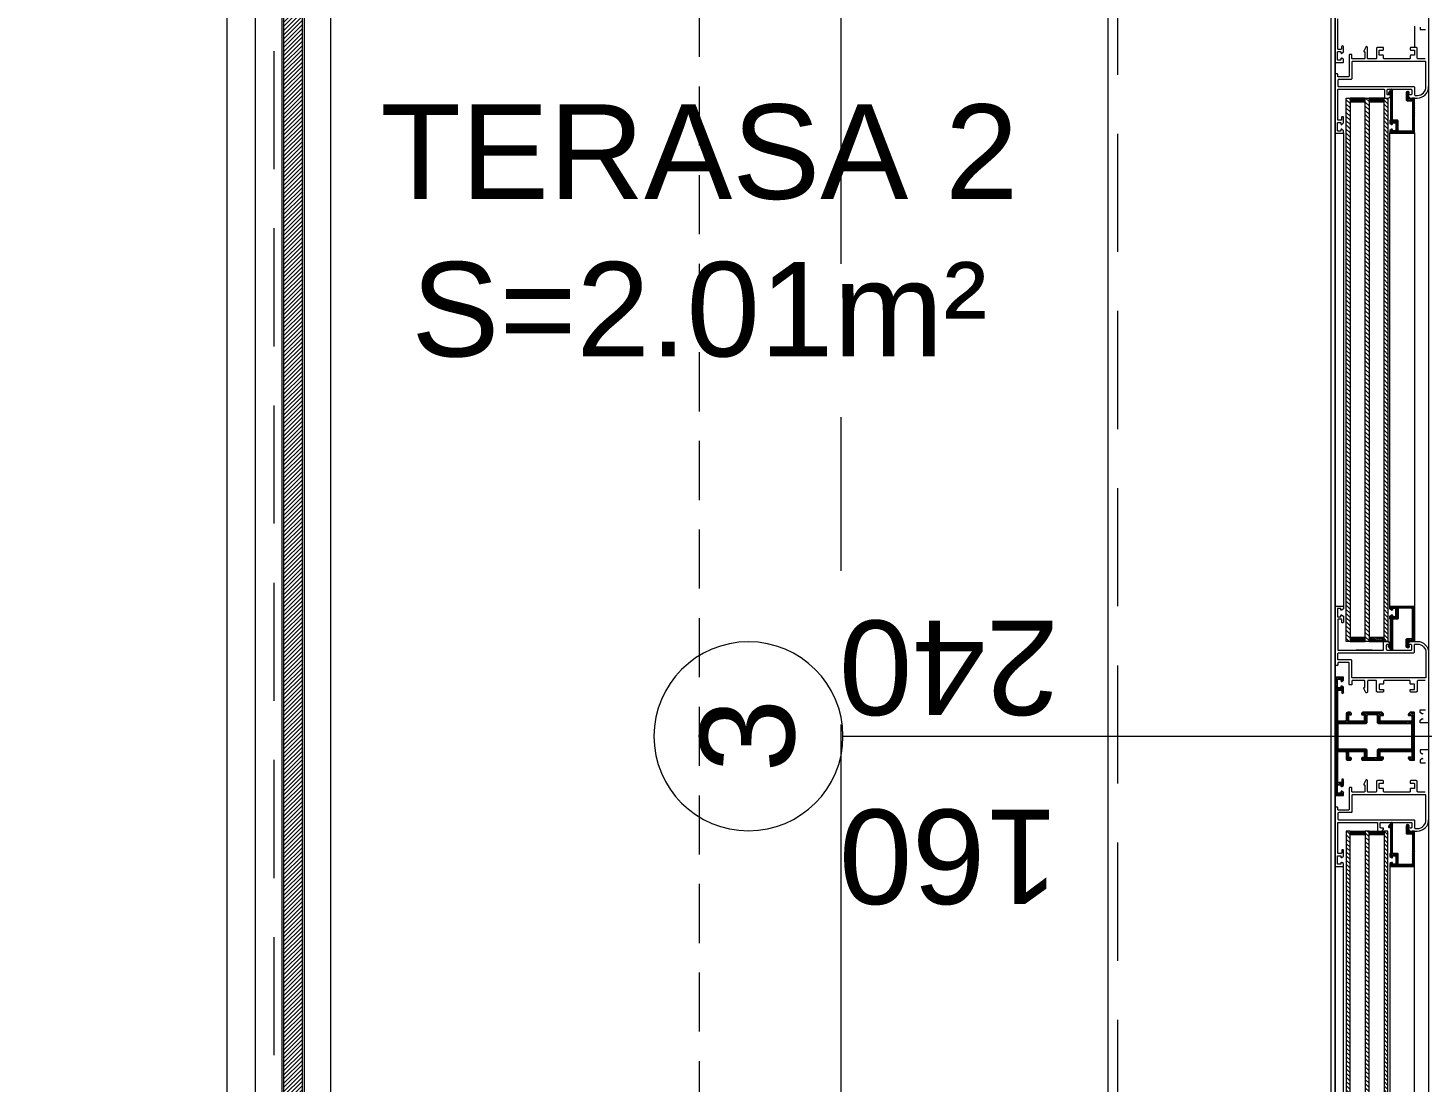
# Model space of a CAD drawing. Header units: feet. Extents: x 92587 to 97987, y -55119 to -48334.
# Drawn here: x 94593 to 94740.6, y -53018.9 to -52907.4 of the extents above; entities that cross this region are included whole.
import ezdxf

# ---------------------------------------------------------------- set-up
doc = ezdxf.new("R2010")
doc.units = ezdxf.units.FT
doc.header["$LTSCALE"] = 50
doc.header["$MEASUREMENT"] = 0
doc.linetypes.add('AXES', pattern=[2, 1.25, -0.25, 0.25, -0.25])
doc.linetypes.add('CACHE', pattern=[0.375, 0.25, -0.125])
doc.layers.get('0').update_dxf_attribs({"color": 8})
for name, color, linetype in [('AXES', 10, 'AXES'), ('BORD', 5, 'Continuous'), ('COTE 50ème', 1, 'Continuous')]:
    doc.layers.add(name, color=color, linetype=linetype)
for name, color, linetype, lineweight in [('BETON CACHE', 4, 'CACHE', 5), ('CONSOLE ISOL.', 214, 'Continuous', 15), ('EXISTANT BORD', 251, 'Continuous', 60), ('MACONNERIE COUPE', 7, 'Continuous', 30), ('WINDOWS', 21, 'Continuous', 5)]:
    doc.layers.add(name, color=color, linetype=linetype, lineweight=lineweight)
doc.layers.add('DEMOL', color=7, linetype='Continuous', lineweight=60, true_color=0xa87e00)
doc.layers.add('HYPALON', color=7, linetype='Continuous', true_color=0xffaa00)
doc.styles.add('GENERATED_STYLE_1', font='arial.ttf')
doc.styles.add('RS_TEXT_1.50', font='arial.ttf', dxfattribs={"height": 12.5})
doc.styles.add('RS_TXT_50', font='arial.ttf', dxfattribs={"height": 12.5})
doc.dimstyles.new('RS_50CM_LINEAIRE', dxfattribs={"dimscale": 5, "dimtxt": 12.5, "dimasz": 1.5, "dimexe": 1, "dimexo": 2.5, "dimgap": 1, "dimtad": 1, "dimdec": 1, "dimrnd": 0.5, "dimdsep": 46, "dimtxsty": 'RS_TXT_50', "dimblk1": 'ARCHTICK', "dimblk2": 'ARCHTICK', "dimsah": 1, "dimcen": 2.5, "dimdle": 1, "dimclrt": 4, "dimadec": 0, "dimazin": 2, "dimtfac": 1, "dimtdec": 1, "dimtix": 1, "dimtmove": 2, "dimatfit": 3, "dimfxl": 1, "dimtolj": 1, "dimtzin": 0, "dimarcsym": 0})
pattern_1 = [(135, (-46708.70849, -43842.58123), (-0.08838834765, -0.08838834765), [])]
pattern_2 = [(135, (-46708.9128, -43842.58123), (-0.2209708691, -0.2209708691), [])]

# ---------------------------------------------------------------- blocks, each defined once
blk = doc.blocks.new('A$C1cd8c289')
at = {"layer": 'AXES', "lineweight": 5, "ltscale": 1.3}
blk.add_line((-30, -4150), (-30, -1058.41), dxfattribs=at)
blk = doc.blocks.new('DRITARE POS 3')
at = {"layer": 'WINDOWS', "transparency": 33554559}
h = blk.add_hatch(dxfattribs=at)
h.set_pattern_fill('ANSI31', color=256, angle=450)
h.set_pattern_definition([(135, (-46708.71279, -43842.46996), (-0.08838834765, -0.08838834765), [])])
h.paths.add_polyline_path([(-1.74, -12.58), (-1.74, -12.64), (-2.09, -12.64, -0.414214), (-2.15, -12.58), (-2.15, -12.21, -0.247394), (-2.13, -12.16, 1.657435), (-2.37, -12.03), (-2.37, -12.77, 0.414214), (-2.28, -12.86), (-1.81, -12.86, -0.414214), (-1.72, -12.95), (-1.72, -16, -0.414214), (-1.81, -16.09), (-3.16, -16.09, -0.414214), (-3.22, -16.03), (-3.22, -15.03, 0.414214), (-3.31, -14.93), (-3.76, -14.93, -0.414214), (-3.82, -14.88), (-3.82, -11.74, 0.737396), (-3.99, -11.69), (-4.23, -12.04, 0.603122), (-4.15, -12.19), (-4.08, -12.19, -0.414214), (-4.02, -12.25), (-4.02, -14.93), (-4.06, -14.93, 0.414214), (-4.12, -14.99), (-4.12, -15.19, 0.250765), (-4.09, -15.24), (-3.92, -15.37, 0.599022), (-3.84, -15.33), (-3.84, -15.25, -0.414214), (-3.78, -15.19), (-3.52, -15.19, -0.414214), (-3.46, -15.25), (-3.46, -16, -0.414214), (-3.52, -16.05), (-3.78, -16.05, -0.414214), (-3.84, -16), (-3.84, -15.92, 0.599022), (-3.92, -15.88), (-4.09, -16.01, 0.250765), (-4.12, -16.05), (-4.12, -16.26, 0.414214), (-4.06, -16.31), (-1.55, -16.31, 0.414214), (-1.5, -16.26), (-1.5, -12.64), (-1.5, -12.58)])
at = {"layer": 'WINDOWS'}
h = blk.add_hatch(dxfattribs=at)
h.set_pattern_fill('ANSI31', color=140, scale=2.5, angle=450)
h.set_pattern_definition(pattern_2)
h.paths.add_polyline_path([(-8.71, -70.07), (-8.71, -12.58), (-8.31, -12.58), (-8.31, -70.07)])
h.paths.add_polyline_path([(-6.71, -70.07), (-6.71, -12.58), (-6.31, -12.58), (-6.31, -70.07)])
h.paths.add_polyline_path([(-4.71, -70.07), (-4.71, -12.58), (-4.31, -12.58), (-4.31, -70.07)])
at = {"layer": 'WINDOWS', "transparency": 33554559}
h = blk.add_hatch(dxfattribs=at)
h.set_pattern_fill('ANSI31', color=140, angle=450)
h.set_pattern_definition([(135, (-46708.90849, -43825.58123), (-0.08838834765, -0.08838834765), [])])
h.paths.add_polyline_path([(-6.71, -12.58), (-8.31, -12.58), (-8.31, -12.98), (-6.71, -12.98)])
h.paths.add_polyline_path([(-4.71, -12.58), (-6.31, -12.58), (-6.31, -12.98), (-4.71, -12.98)])
h.paths.add_polyline_path([(-6.71, -69.67), (-8.31, -69.67), (-8.31, -70.07), (-6.71, -70.07)])
h.paths.add_polyline_path([(-4.71, -69.67), (-6.31, -69.67), (-6.31, -70.07), (-4.71, -70.07)])
h = blk.add_hatch(dxfattribs=at)
h.set_pattern_fill('ANSI31', color=256, angle=450)
h.set_pattern_definition(pattern_1)
h.paths.add_polyline_path([(-1.49, -66.39, 0.414214), (-1.55, -66.33), (-4.06, -66.33, 0.414214), (-4.11, -66.39), (-4.11, -66.59, 0.250765), (-4.09, -66.64), (-3.92, -66.77, 0.599022), (-3.83, -66.72), (-3.83, -66.65, -0.414214), (-3.78, -66.59), (-3.51, -66.59, -0.414214), (-3.46, -66.65), (-3.46, -67.39, -0.414214), (-3.51, -67.45), (-3.78, -67.45, -0.414214), (-3.83, -67.39), (-3.83, -67.32, 0.599022), (-3.92, -67.27), (-4.09, -67.4, 0.250765), (-4.11, -67.45), (-4.11, -67.66, 0.414214), (-4.06, -67.71), (-4.02, -67.71), (-4.02, -70.4, -0.414214), (-4.07, -70.46), (-4.15, -70.46, 0.603122), (-4.23, -70.6), (-3.98, -70.96, 0.737396), (-3.81, -70.9), (-3.81, -67.77, -0.414214), (-3.76, -67.71), (-3.31, -67.71, 0.414214), (-3.22, -67.62), (-3.22, -66.61, -0.414214), (-3.16, -66.55), (-1.81, -66.55, -0.414214), (-1.72, -66.65), (-1.72, -69.69, -0.414214), (-1.81, -69.78), (-2.28, -69.78, 0.414214), (-2.37, -69.88), (-2.37, -70.61, 1.657435), (-2.12, -70.48, -0.247394), (-2.15, -70.44), (-2.15, -70.06, -0.414214), (-2.09, -70.01), (-1.74, -70.01), (-1.74, -70.06), (-1.49, -70.06), (-1.49, -70.01)])
at = {"layer": 'WINDOWS'}
h = blk.add_hatch(dxfattribs=at)
h.set_pattern_fill('ANSI31', color=256, angle=450)
h.set_pattern_definition(pattern_1)
h.paths.add_polyline_path([(-9.61, -75.28, -0.414214), (-9.56, -75.22), (-9.26, -75.22, -0.414214), (-9.2, -75.28), (-9.2, -75.49, 1), (-9, -75.49), (-9, -74.96, 0.250765), (-9.02, -74.91), (-9.19, -74.8, 0.599022), (-9.28, -74.85), (-9.28, -74.92, -0.414214), (-9.33, -74.98), (-9.59, -74.98, -0.414214), (-9.65, -74.92), (-9.65, -74.14, -0.414214), (-9.59, -74.08), (-9.33, -74.08, -0.414214), (-9.28, -74.14), (-9.28, -74.25, 0.599022), (-9.19, -74.3), (-9.02, -74.18, 0.250765), (-9, -74.14), (-9, -73.9, 0.414214), (-9.05, -73.84), (-9.84, -73.84, 0.414214), (-9.89, -73.9), (-9.89, -80.11), (-9.89, -86.33, 0.414214), (-9.84, -86.38), (-9.05, -86.38, 0.414214), (-9, -86.33), (-9, -86.08, 0.250765), (-9.02, -86.04), (-9.19, -85.93, 0.599022), (-9.28, -85.97), (-9.28, -86.08, -0.414214), (-9.33, -86.14), (-9.59, -86.14, -0.414214), (-9.65, -86.08), (-9.65, -85.3, -0.414214), (-9.59, -85.24), (-9.33, -85.24, -0.414214), (-9.28, -85.3), (-9.28, -85.38, 0.599022), (-9.19, -85.42), (-9.02, -85.31, 0.250765), (-9, -85.26), (-9, -84.73, 1), (-9.2, -84.73), (-9.2, -84.95, -0.414214), (-9.26, -85), (-9.56, -85, -0.414214), (-9.61, -84.95), (-9.61, -81.77, -0.414214), (-9.56, -81.72), (-8.83, -81.72, -0.414214), (-8.74, -81.81), (-8.74, -82.46, 0.414214), (-8.55, -82.65), (-8.29, -82.65, 0.198912), (-8.25, -82.63), (-8.19, -82.57, 0.198912), (-8.18, -82.53), (-8.18, -82.43, 0.414214), (-8.23, -82.37), (-8.4, -82.37, -0.414214), (-8.46, -82.31), (-8.46, -81.81, -0.414214), (-8.36, -81.72), (-6.91, -81.72, -0.414214), (-6.81, -81.81), (-6.81, -82.31, -0.414214), (-6.87, -82.37), (-7.04, -82.37, 0.414214), (-7.09, -82.43), (-7.09, -82.53, 0.198912), (-7.08, -82.57), (-7.02, -82.63, 0.198912), (-6.98, -82.65), (-4.97, -82.65, 0.198912), (-4.93, -82.63), (-4.78, -82.48, 0.198912), (-4.76, -82.44), (-4.76, -82.37, 0.414214), (-4.82, -82.31), (-5, -82.31, -0.340481), (-5.13, -82.22), (-5.13, -81.81, -0.414214), (-5.04, -81.72), (-1.87, -81.72, -0.414214), (-1.77, -81.81), (-1.77, -82.22, -0.414214), (-1.87, -82.31), (-2.09, -82.31, 0.414214), (-2.15, -82.37), (-2.15, -82.44, 0.198912), (-2.13, -82.48), (-1.98, -82.63, 0.198912), (-1.94, -82.65), (-1.55, -82.65, 0.414214), (-1.49, -82.59), (-1.49, -80.11), (-1.49, -77.63, 0.414214), (-1.55, -77.57), (-1.94, -77.57, 0.198912), (-1.98, -77.59), (-2.13, -77.74, 0.198912), (-2.15, -77.78), (-2.15, -77.85, 0.414214), (-2.09, -77.91), (-1.87, -77.91, -0.414214), (-1.77, -78), (-1.77, -78.41, -0.414214), (-1.87, -78.51), (-5.04, -78.51, -0.414214), (-5.13, -78.41), (-5.13, -78, -0.340481), (-5, -77.91), (-4.82, -77.91, 0.414214), (-4.76, -77.85), (-4.76, -77.78, 0.198912), (-4.78, -77.74), (-4.93, -77.59, 0.198912), (-4.97, -77.57), (-6.98, -77.57, 0.198912), (-7.02, -77.59), (-7.08, -77.65, 0.198912), (-7.09, -77.69), (-7.09, -77.8, 0.414214), (-7.04, -77.85), (-6.87, -77.85, -0.414214), (-6.81, -77.91), (-6.81, -78.41, -0.414214), (-6.91, -78.51), (-8.36, -78.51, -0.414214), (-8.46, -78.41), (-8.46, -77.91, -0.414214), (-8.4, -77.85), (-8.23, -77.85, 0.414214), (-8.18, -77.8), (-8.18, -77.69, 0.198912), (-8.19, -77.65), (-8.25, -77.59, 0.198912), (-8.29, -77.57), (-8.55, -77.57, 0.414214), (-8.74, -77.76), (-8.74, -78.41, -0.414214), (-8.83, -78.51), (-9.56, -78.51, -0.414214), (-9.61, -78.45)])
h.paths.add_polyline_path([(-9.56, -78.79), (-6.63, -78.79), (-6.53, -78.69), (-6.53, -77.95), (-6.44, -77.85), (-5.51, -77.85), (-5.41, -77.95), (-5.41, -78.69), (-5.32, -78.79), (-1.83, -78.79), (-1.77, -78.84), (-1.77, -80.11), (-1.77, -81.38), (-1.83, -81.44), (-5.32, -81.44), (-5.41, -81.53), (-5.41, -82.28), (-5.51, -82.37), (-6.44, -82.37), (-6.53, -82.28), (-6.53, -81.53), (-6.63, -81.44), (-9.56, -81.44), (-9.61, -81.38), (-9.61, -80.11), (-9.61, -78.84)], flags=16)
at = {"layer": 'WINDOWS', "transparency": 33554559}
h = blk.add_hatch(dxfattribs=at)
h.set_pattern_fill('ANSI31', color=256, angle=450)
h.set_pattern_definition(pattern_1)
h.paths.add_polyline_path([(-1.49, -90.21), (-1.49, -90.16), (-1.74, -90.16), (-1.74, -90.21), (-2.09, -90.21, -0.414214), (-2.15, -90.16), (-2.15, -89.79, -0.247394), (-2.12, -89.74, 1.657435), (-2.37, -89.61), (-2.37, -90.35, 0.414214), (-2.28, -90.44), (-1.81, -90.44, -0.414214), (-1.72, -90.53), (-1.72, -93.57, -0.414214), (-1.81, -93.67), (-3.16, -93.67, -0.414214), (-3.22, -93.61), (-3.22, -92.6, 0.414214), (-3.31, -92.51), (-3.76, -92.51, -0.414214), (-3.81, -92.45), (-3.81, -89.32, 0.737396), (-3.98, -89.27), (-4.23, -89.62, 0.603122), (-4.15, -89.77), (-4.07, -89.77, -0.414214), (-4.02, -89.82), (-4.02, -92.51), (-4.06, -92.51, 0.414214), (-4.11, -92.57), (-4.11, -92.77, 0.250765), (-4.09, -92.82), (-3.92, -92.95, 0.599022), (-3.83, -92.9), (-3.83, -92.83, -0.414214), (-3.78, -92.77), (-3.51, -92.77, -0.414214), (-3.46, -92.83), (-3.46, -93.57, -0.414214), (-3.51, -93.63), (-3.78, -93.63, -0.414214), (-3.83, -93.57), (-3.83, -93.5, 0.599022), (-3.92, -93.45), (-4.09, -93.58, 0.250765), (-4.11, -93.63), (-4.11, -93.84, 0.414214), (-4.06, -93.89), (-1.55, -93.89, 0.414214), (-1.49, -93.84)])
at = {"layer": 'WINDOWS'}
h = blk.add_hatch(dxfattribs=at)
h.set_pattern_fill('ANSI31', color=140, scale=2.5, angle=450)
h.set_pattern_definition(pattern_2)
h.paths.add_polyline_path([(-8.71, -90.15), (-8.71, -147.54), (-8.31, -147.54), (-8.31, -90.15)])
h.paths.add_polyline_path([(-6.71, -90.15), (-6.71, -147.54), (-6.31, -147.54), (-6.31, -90.15)])
h.paths.add_polyline_path([(-4.71, -90.15), (-4.71, -147.53), (-4.31, -147.53), (-4.31, -90.15)])
at = {"layer": 'WINDOWS', "transparency": 33554559}
h = blk.add_hatch(dxfattribs=at)
h.set_pattern_fill('ANSI31', color=140, angle=450)
h.set_pattern_definition([(135, (-46708.90849, -43859.58123), (-0.08838834765, -0.08838834765), [])])
h.paths.add_polyline_path([(-6.71, -147.54), (-8.31, -147.54), (-8.31, -147.14), (-6.71, -147.14)])
h.paths.add_polyline_path([(-4.71, -147.54), (-6.31, -147.54), (-6.31, -147.14), (-4.71, -147.14)])
h.paths.add_polyline_path([(-6.71, -90.55), (-8.31, -90.55), (-8.31, -90.15), (-6.71, -90.15)])
h.paths.add_polyline_path([(-4.71, -90.55), (-6.31, -90.55), (-6.31, -90.15), (-4.71, -90.15)])
at = {"layer": 'WINDOWS', "color": 165, "linetype": 'CACHE'}
blk.add_line((-32.9, -160.11), (-32.9, 0), dxfattribs=at)
at = {"layer": 'WINDOWS'}
for p, q in [((-1.5, -4.97), (-1.5, -7.22)), ((-9.9, -8.75), (-9.9, -10.08)), ((-9.89, -16.28), (-9.89, -66.39)), ((-9, -16.26), (-9, -66.39)), ((-4.11, -66.39), (-4.12, -16.26)), ((-1.5, -16.26), (-1.49, -66.39)), ((-5.98, -71), (-7.66, -71)), ((-9.89, -143.83), (-9.89, -93.83)), ((-9, -143.85), (-9, -93.83)), ((-4.11, -93.84), (-4.12, -143.85)), ((-1.5, -143.85), (-1.49, -93.84))]:
    blk.add_line(p, q, dxfattribs=at)
at = {"layer": 'WINDOWS', "color": 165}
blk.add_line((-61.99, -80.11), (34.01, -80.11), dxfattribs=at)
for points in [[(-9.9, 0), (-9.9, -160.11), (-33.9, -160.11), (-33.9, 0)], [(-10.3, -159.71), (-10.3, -0.4), (-9.9, 0), (-9.9, -160.11)]]:
    blk.add_lwpolyline(points, close=True, dxfattribs=at)
at = {"layer": 'WINDOWS'}
for points in [[(-9.9, -0.06), (-9.9, -8.75, 0.414214), (-9.84, -8.81), (-9.06, -8.81, 0.414214), (-9, -8.75), (-9, -8.51, 0.250765), (-9.03, -8.47), (-9.19, -8.35, 0.599022), (-9.28, -8.4), (-9.28, -8.51, -0.414214), (-9.34, -8.57), (-9.6, -8.57, -0.414214), (-9.65, -8.51), (-9.65, -7.73, -0.414214), (-9.6, -7.67), (-9.34, -7.67, -0.414214), (-9.28, -7.73), (-9.28, -7.8, 0.599022), (-9.19, -7.85), (-9.03, -7.74, 0.250765), (-9, -7.69), (-9, -7.16, 1), (-9.21, -7.16), (-9.21, -7.37, -0.414214), (-9.26, -7.43), (-9.56, -7.43, -0.414214), (-9.62, -7.37), (-9.62, -4.2, -0.414214)], [(-0.9, -5.08), (-0.9, -5.28, 0.414214), (-0.84, -5.34), (-0.34, -5.34, -0.414214)], [(-0.38, -8.44), (-1.12, -8.44, -0.414214), (-1.22, -8.34), (-1.22, -7.32, 0.414214), (-1.31, -7.22), (-1.87, -7.22, 0.414214), (-1.96, -7.32), (-1.96, -7.45, 0.414214), (-1.91, -7.5), (-1.55, -7.5, -0.414214), (-1.5, -7.56), (-1.5, -8.01, -0.414214), (-1.55, -8.06), (-1.91, -8.06, 0.414214), (-1.96, -8.12), (-1.96, -8.38, -0.414214), (-2.02, -8.44), (-4.71, -8.44, -0.414214), (-4.76, -8.38), (-4.76, -8.12, 0.414214), (-4.82, -8.06), (-5.17, -8.06, -0.414214), (-5.23, -8.01), (-5.23, -7.56, -0.414214), (-5.17, -7.5), (-4.82, -7.5, 0.414214), (-4.76, -7.45), (-4.76, -7.32, 0.414214), (-4.86, -7.22), (-5.42, -7.22, 0.414214), (-5.51, -7.32), (-5.51, -8.34, -0.414214), (-5.6, -8.44), (-6.39, -8.44, -0.414214), (-6.48, -8.34), (-6.48, -7.22, 0.809546), (-6.66, -7.19), (-6.85, -7.61, 0.543142), (-6.8, -7.69, -0.414214), (-6.74, -7.75), (-6.74, -8.34, -0.414214), (-6.84, -8.44), (-8.07, -8.44, -0.414214), (-8.12, -8.38), (-8.12, -8.03, 0.414214), (-8.18, -7.97), (-8.35, -7.97, 0.414214), (-8.4, -8.03), (-8.4, -10.25, -0.414214), (-8.5, -10.34), (-9.56, -10.34, -0.414214), (-9.62, -10.29), (-9.62, -10.08, 0.414214), (-9.67, -10.02), (-9.84, -10.02, 0.414214), (-9.9, -10.08), (-9.9, -16.26, 0.414214), (-9.84, -16.31), (-9.06, -16.31, 0.414214), (-9, -16.26), (-9, -16.05, 0.250765), (-9.03, -16.01), (-9.19, -15.88, 0.599022), (-9.28, -15.92), (-9.28, -16.02, -0.414214), (-9.34, -16.07), (-9.6, -16.07, -0.414214), (-9.65, -16.02), (-9.65, -15.23, -0.414214), (-9.6, -15.18), (-9.34, -15.18, -0.414214), (-9.28, -15.23), (-9.28, -15.33, 0.599022), (-9.19, -15.37), (-9.03, -15.24, 0.250765), (-9, -15.19), (-9, -14.62, 0.414214), (-9.06, -14.56), (-9.15, -14.56, 0.414214), (-9.21, -14.62), (-9.21, -14.88, -0.414214), (-9.26, -14.93), (-9.56, -14.93, -0.414214), (-9.62, -14.88), (-9.62, -11.7, -0.414214), (-9.56, -11.65), (-4.73, -11.65, -0.414214), (-4.68, -11.7), (-4.68, -12.53, 0.414214), (-4.62, -12.58), (-4.23, -12.58, 0.198912), (-4.19, -12.56), (-4.04, -12.41, 0.198912), (-4.02, -12.37), (-4.02, -12.3, 0.414214), (-4.08, -12.25), (-4.3, -12.25, -0.414214), (-4.4, -12.15), (-4.4, -11.74, -0.414214), (-4.3, -11.65), (-1.87, -11.65, -0.414214), (-1.78, -11.74), (-1.78, -12.15, -0.414214), (-1.87, -12.25), (-2.09, -12.25, 0.414214), (-2.15, -12.3), (-2.15, -12.37, 0.198912), (-2.13, -12.41), (-1.98, -12.56, 0.198912), (-1.94, -12.58), (-1.22, -12.58, 0.414214), (0, -11.37)], [(-0.06, -78.69), (-0.84, -78.69, -0.414214), (-0.9, -78.64), (-0.9, -78.43, -0.250765), (-0.87, -78.38), (-0.7, -78.25, -0.599022), (-0.62, -78.3)], [(-0.62, -77.7, -0.599022), (-0.7, -77.75), (-0.87, -77.62, -0.250765), (-0.9, -77.57), (-0.9, -77.37, -0.414214), (-0.84, -77.31), (-0.34, -77.31, 0.414214)], [(-0.37, -74.21), (-1.12, -74.21, 0.414214), (-1.21, -74.31), (-1.21, -75.33, -0.414214), (-1.31, -75.43), (-1.87, -75.43, -0.414214), (-1.96, -75.33), (-1.96, -75.2, -0.414214), (-1.9, -75.15), (-1.55, -75.15, 0.414214), (-1.49, -75.09), (-1.49, -74.64, 0.414214), (-1.55, -74.59), (-1.9, -74.59, -0.414214), (-1.96, -74.53), (-1.96, -74.27, 0.414214), (-2.02, -74.21), (-4.7, -74.21, 0.414214), (-4.76, -74.27), (-4.76, -74.53, -0.414214), (-4.82, -74.59), (-5.17, -74.59, 0.414214), (-5.23, -74.64), (-5.23, -75.09, 0.414214), (-5.17, -75.15), (-4.82, -75.15, -0.414214), (-4.76, -75.2), (-4.76, -75.33, -0.414214), (-4.85, -75.43), (-5.41, -75.43, -0.414214), (-5.51, -75.33), (-5.51, -74.31, 0.414214), (-5.6, -74.21), (-6.38, -74.21, 0.414214), (-6.48, -74.31), (-6.48, -75.43, -0.809546), (-6.66, -75.46), (-6.85, -75.04, -0.543142), (-6.79, -74.96, 0.414214), (-6.74, -74.9), (-6.74, -74.31, 0.414214), (-6.83, -74.21), (-8.06, -74.21, 0.414214), (-8.12, -74.27), (-8.12, -74.62, -0.414214), (-8.18, -74.68), (-8.34, -74.68, -0.414214), (-8.4, -74.62), (-8.4, -72.4, 0.414214), (-8.49, -72.31), (-9.56, -72.31, 0.414214), (-9.61, -72.36), (-9.61, -72.57, -0.414214), (-9.67, -72.63), (-9.84, -72.63, -0.414214), (-9.89, -72.57), (-9.89, -66.39, -0.414214), (-9.84, -66.34), (-9.05, -66.34, -0.414214), (-9, -66.39), (-9, -66.6, -0.250765), (-9.02, -66.64), (-9.19, -66.77, -0.599022), (-9.28, -66.73), (-9.28, -66.63, 0.414214), (-9.33, -66.58), (-9.59, -66.58, 0.414214), (-9.65, -66.63), (-9.65, -67.42, 0.414214), (-9.59, -67.47), (-9.33, -67.47, 0.414214), (-9.28, -67.42), (-9.28, -67.32, -0.599022), (-9.19, -67.28), (-9.02, -67.41, -0.250765), (-9, -67.46), (-9, -68.03, -0.414214), (-9.05, -68.09), (-9.15, -68.09, -0.414214), (-9.2, -68.03), (-9.2, -67.77, 0.414214), (-9.26, -67.72), (-9.56, -67.72, 0.414214), (-9.61, -67.77), (-9.61, -70.95, 0.414214), (-9.56, -71), (-4.82, -71, 0.414214), (-4.76, -70.95), (-4.76, -70.12, -0.414214), (-4.71, -70.07), (-4.32, -70.07, -0.198912), (-4.28, -70.09), (-4.13, -70.24, -0.198912), (-4.11, -70.28), (-4.11, -70.35, -0.414214), (-4.17, -70.4), (-4.39, -70.4, 0.414214), (-4.48, -70.5), (-4.48, -70.91, 0.414214), (-4.39, -71), (-1.87, -71, 0.414214), (-1.77, -70.91), (-1.77, -70.5, 0.414214), (-1.87, -70.4), (-2.09, -70.4, -0.414214), (-2.15, -70.35), (-2.15, -70.28, -0.198912), (-2.13, -70.24), (-1.98, -70.09, -0.198912), (-1.94, -70.07), (-1.21, -70.07, -0.414214), (0, -71.28)], [(-0.06, -81.53), (-0.84, -81.53, 0.414214), (-0.9, -81.59), (-0.9, -81.79, 0.250765), (-0.87, -81.84), (-0.7, -81.97, 0.599022), (-0.62, -81.92)], [(-0.62, -82.52, 0.599022), (-0.7, -82.47), (-0.87, -82.6, 0.250765), (-0.9, -82.65), (-0.9, -82.86, 0.414214), (-0.84, -82.91), (-0.34, -82.91, -0.414214)], [(-0.37, -86.01), (-1.12, -86.01, -0.414214), (-1.21, -85.92), (-1.21, -84.89, 0.414214), (-1.31, -84.8), (-1.87, -84.8, 0.414214), (-1.96, -84.89), (-1.96, -85.02, 0.414214), (-1.9, -85.08), (-1.55, -85.08, -0.414214), (-1.49, -85.13), (-1.49, -85.58, -0.414214), (-1.55, -85.64), (-1.9, -85.64, 0.414214), (-1.96, -85.69), (-1.96, -85.95, -0.414214), (-2.02, -86.01), (-4.7, -86.01, -0.414214), (-4.76, -85.95), (-4.76, -85.69, 0.414214), (-4.82, -85.64), (-5.17, -85.64, -0.414214), (-5.23, -85.58), (-5.23, -85.13, -0.414214), (-5.17, -85.08), (-4.82, -85.08, 0.414214), (-4.76, -85.02), (-4.76, -84.89, 0.414214), (-4.85, -84.8), (-5.41, -84.8, 0.414214), (-5.51, -84.89), (-5.51, -85.92, -0.414214), (-5.6, -86.01), (-6.38, -86.01, -0.414214), (-6.48, -85.92), (-6.48, -84.8, 0.809546), (-6.66, -84.76), (-6.85, -85.18, 0.543142), (-6.79, -85.26, -0.414214), (-6.74, -85.32), (-6.74, -85.92, -0.414214), (-6.83, -86.01), (-8.06, -86.01, -0.414214), (-8.12, -85.95), (-8.12, -85.6, 0.414214), (-8.18, -85.54), (-8.34, -85.54, 0.414214), (-8.4, -85.6), (-8.4, -87.82, -0.414214), (-8.49, -87.91), (-9.56, -87.91, -0.414214), (-9.61, -87.86), (-9.61, -87.65, 0.414214), (-9.67, -87.6), (-9.84, -87.6, 0.414214), (-9.89, -87.65), (-9.89, -93.83, 0.414214), (-9.84, -93.89), (-9.05, -93.89, 0.414214), (-9, -93.83), (-9, -93.63, 0.250765), (-9.02, -93.58), (-9.19, -93.45, 0.599022), (-9.28, -93.5), (-9.28, -93.59, -0.414214), (-9.33, -93.64), (-9.59, -93.64, -0.414214), (-9.65, -93.59), (-9.65, -92.8, -0.414214), (-9.59, -92.75), (-9.33, -92.75, -0.414214), (-9.28, -92.8), (-9.28, -92.9, 0.599022), (-9.19, -92.94), (-9.02, -92.81, 0.250765), (-9, -92.77), (-9, -92.19, 0.414214), (-9.05, -92.13), (-9.15, -92.13, 0.414214), (-9.2, -92.19), (-9.2, -92.45, -0.414214), (-9.26, -92.51), (-9.56, -92.51, -0.414214), (-9.61, -92.45), (-9.61, -89.28, -0.414214), (-9.56, -89.22), (-5.47, -89.22, -0.414214), (-5.41, -89.28), (-5.41, -90.1, 0.414214), (-5.36, -90.15), (-4.97, -90.15, 0.198912), (-4.93, -90.14), (-4.78, -89.98, 0.198912), (-4.76, -89.94), (-4.76, -89.87, 0.414214), (-4.82, -89.82), (-5.04, -89.82, -0.414214), (-5.13, -89.72), (-5.13, -89.31, -0.414214), (-5.04, -89.22), (-1.87, -89.22, -0.414214), (-1.77, -89.31), (-1.77, -89.72, -0.414214), (-1.87, -89.82), (-2.09, -89.82, 0.414214), (-2.15, -89.87), (-2.15, -89.94, 0.198912), (-2.13, -89.98), (-1.98, -90.14, 0.198912), (-1.94, -90.15), (-1.21, -90.15, 0.414214), (0, -88.94)]]:
    blk.add_lwpolyline(points, format="xyb", dxfattribs=at)
for points in [[(-9.9, -160.11), (-9.9, 0), (0, 0), (0, -160.11)], [(-1.77, -80.11), (-1.77, -78.84), (-1.83, -78.79), (-5.32, -78.79), (-5.41, -78.69), (-5.41, -77.95), (-5.51, -77.85), (-6.44, -77.85), (-6.53, -77.95), (-6.53, -78.69), (-6.63, -78.79), (-9.56, -78.79), (-9.61, -78.84), (-9.61, -80.11), (-9.61, -81.38), (-9.56, -81.44), (-6.63, -81.44), (-6.53, -81.53), (-6.53, -82.28), (-6.44, -82.37), (-5.51, -82.37), (-5.41, -82.28), (-5.41, -81.53), (-5.32, -81.44), (-1.83, -81.44), (-1.77, -81.38)]]:
    blk.add_lwpolyline(points, close=True, dxfattribs=at)
for points in [[(-1.5, -12.21, 0.414214), (-1.4, -12.3), (-1.18, -12.3), (-1.18, -12.3, 0.414214), (-0.28, -11.37), (-0.28, -8.77, 0.414214), (-0.34, -8.72), (-8.07, -8.72, 0.414214), (-8.12, -8.77), (-8.12, -10.53, -0.414214), (-8.22, -10.62), (-9.52, -10.62, 0.414214), (-9.62, -10.71), (-9.62, -11.27, 0.414214), (-9.52, -11.37), (-1.59, -11.37, -0.414214), (-1.5, -11.46)], [(-1.74, -12.64), (-2.09, -12.64, -0.414214), (-2.15, -12.58), (-2.15, -12.21, -0.247394), (-2.13, -12.16, 1.657435), (-2.37, -12.03), (-2.37, -12.77, 0.414214), (-2.28, -12.86), (-1.81, -12.86, -0.414214), (-1.72, -12.95), (-1.72, -16, -0.414214), (-1.81, -16.09), (-3.16, -16.09, -0.414214), (-3.22, -16.03), (-3.22, -15.03, 0.414214), (-3.31, -14.93), (-3.76, -14.93, -0.414214), (-3.82, -14.88), (-3.82, -11.74, 0.737396), (-3.99, -11.69), (-4.23, -12.04, 0.603122), (-4.15, -12.19), (-4.08, -12.19, -0.414214), (-4.02, -12.25), (-4.02, -14.93), (-4.06, -14.93, 0.414214), (-4.12, -14.99), (-4.12, -15.19, 0.250765), (-4.09, -15.24), (-3.92, -15.37, 0.599022), (-3.84, -15.33), (-3.84, -15.25, -0.414214), (-3.78, -15.19), (-3.52, -15.19, -0.414214), (-3.46, -15.25), (-3.46, -16, -0.414214), (-3.52, -16.05), (-3.78, -16.05, -0.414214), (-3.84, -16), (-3.84, -15.92, 0.599022), (-3.92, -15.88), (-4.09, -16.01, 0.250765), (-4.12, -16.05), (-4.12, -16.26, 0.414214), (-4.06, -16.31), (-1.55, -16.31, 0.414214), (-1.5, -16.26), (-1.5, -12.64), (-1.5, -12.58), (-1.74, -12.58)], [(-1.74, -70.01), (-2.09, -70.01, 0.414214), (-2.15, -70.06), (-2.15, -70.44, 0.247394), (-2.12, -70.48, -1.657435), (-2.37, -70.61), (-2.37, -69.88, -0.414214), (-2.28, -69.78), (-1.81, -69.78, 0.414214), (-1.72, -69.69), (-1.72, -66.65, 0.414214), (-1.81, -66.55), (-3.16, -66.55, 0.414214), (-3.22, -66.61), (-3.22, -67.62, -0.414214), (-3.31, -67.71), (-3.76, -67.71, 0.414214), (-3.81, -67.77), (-3.81, -70.9, -0.737396), (-3.98, -70.96), (-4.23, -70.6, -0.603122), (-4.15, -70.46), (-4.07, -70.46, 0.414214), (-4.02, -70.4), (-4.02, -67.71), (-4.06, -67.71, -0.414214), (-4.11, -67.66), (-4.11, -67.45, -0.250765), (-4.09, -67.4), (-3.92, -67.27, -0.599022), (-3.83, -67.32), (-3.83, -67.39, 0.414214), (-3.78, -67.45), (-3.51, -67.45, 0.414214), (-3.46, -67.39), (-3.46, -66.65, 0.414214), (-3.51, -66.59), (-3.78, -66.59, 0.414214), (-3.83, -66.65), (-3.83, -66.72, -0.599022), (-3.92, -66.77), (-4.09, -66.64, -0.250765), (-4.11, -66.59), (-4.11, -66.39, -0.414214), (-4.06, -66.33), (-1.55, -66.33, -0.414214), (-1.49, -66.39), (-1.49, -70.01), (-1.49, -70.06), (-1.74, -70.06)], [(-1.49, -70.44, -0.414214), (-1.4, -70.35), (-1.18, -70.35), (-1.18, -70.35, -0.414214), (-0.28, -71.28), (-0.28, -73.88, -0.414214), (-0.34, -73.93), (-8.06, -73.93, -0.414214), (-8.12, -73.88), (-8.12, -72.12, 0.414214), (-8.21, -72.03), (-9.52, -72.03, -0.414214), (-9.61, -71.94), (-9.61, -71.38, -0.414214), (-9.52, -71.28), (-1.59, -71.28, 0.414214), (-1.49, -71.19)], [(-1.49, -80.11), (-1.49, -77.63, 0.414214), (-1.55, -77.57), (-1.94, -77.57, 0.198912), (-1.98, -77.59), (-2.13, -77.74, 0.198912), (-2.15, -77.78), (-2.15, -77.85, 0.414214), (-2.09, -77.91), (-1.87, -77.91, -0.414214), (-1.77, -78), (-1.77, -78.41, -0.414214), (-1.87, -78.51), (-5.04, -78.51, -0.414214), (-5.13, -78.41), (-5.13, -78, -0.340481), (-5, -77.91), (-4.82, -77.91, 0.414214), (-4.76, -77.85), (-4.76, -77.78, 0.198912), (-4.78, -77.74), (-4.93, -77.59, 0.198912), (-4.97, -77.57), (-6.98, -77.57, 0.198912), (-7.02, -77.59), (-7.08, -77.65, 0.198912), (-7.09, -77.69), (-7.09, -77.8, 0.414214), (-7.04, -77.85), (-6.87, -77.85, -0.414214), (-6.81, -77.91), (-6.81, -78.41, -0.414214), (-6.91, -78.51), (-8.36, -78.51, -0.414214), (-8.46, -78.41), (-8.46, -77.91, -0.414214), (-8.4, -77.85), (-8.23, -77.85, 0.414214), (-8.18, -77.8), (-8.18, -77.69, 0.198912), (-8.19, -77.65), (-8.25, -77.59, 0.198912), (-8.29, -77.57), (-8.55, -77.57, 0.414214), (-8.74, -77.76), (-8.74, -78.41, -0.414214), (-8.83, -78.51), (-9.56, -78.51, -0.414214), (-9.61, -78.45), (-9.61, -75.28, -0.414214), (-9.56, -75.22), (-9.26, -75.22, -0.414214), (-9.2, -75.28), (-9.2, -75.49, 1), (-9, -75.49), (-9, -74.96, 0.250765), (-9.02, -74.91), (-9.19, -74.8, 0.599022), (-9.28, -74.85), (-9.28, -74.92, -0.414214), (-9.33, -74.98), (-9.59, -74.98, -0.414214), (-9.65, -74.92), (-9.65, -74.14, -0.414214), (-9.59, -74.08), (-9.33, -74.08, -0.414214), (-9.28, -74.14), (-9.28, -74.25, 0.599022), (-9.19, -74.3), (-9.02, -74.18, 0.250765), (-9, -74.14), (-9, -73.9, 0.414214), (-9.05, -73.84), (-9.84, -73.84, 0.414214), (-9.89, -73.9), (-9.89, -80.11), (-9.89, -86.33, 0.414214), (-9.84, -86.38), (-9.05, -86.38, 0.414214), (-9, -86.33), (-9, -86.08, 0.250765), (-9.02, -86.04), (-9.19, -85.93, 0.599022), (-9.28, -85.97), (-9.28, -86.08, -0.414214), (-9.33, -86.14), (-9.59, -86.14, -0.414214), (-9.65, -86.08), (-9.65, -85.3, -0.414214), (-9.59, -85.24), (-9.33, -85.24, -0.414214), (-9.28, -85.3), (-9.28, -85.38, 0.599022), (-9.19, -85.42), (-9.02, -85.31, 0.250765), (-9, -85.26), (-9, -84.73, 1), (-9.2, -84.73), (-9.2, -84.95, -0.414214), (-9.26, -85), (-9.56, -85, -0.414214), (-9.61, -84.95), (-9.61, -81.77, -0.414214), (-9.56, -81.72), (-8.83, -81.72, -0.414214), (-8.74, -81.81), (-8.74, -82.46, 0.414214), (-8.55, -82.65), (-8.29, -82.65, 0.198912), (-8.25, -82.63), (-8.19, -82.57, 0.198912), (-8.18, -82.53), (-8.18, -82.43, 0.414214), (-8.23, -82.37), (-8.4, -82.37, -0.414214), (-8.46, -82.31), (-8.46, -81.81, -0.414214), (-8.36, -81.72), (-6.91, -81.72, -0.414214), (-6.81, -81.81), (-6.81, -82.31, -0.414214), (-6.87, -82.37), (-7.04, -82.37, 0.414214), (-7.09, -82.43), (-7.09, -82.53, 0.198912), (-7.08, -82.57), (-7.02, -82.63, 0.198912), (-6.98, -82.65), (-4.97, -82.65, 0.198912), (-4.93, -82.63), (-4.78, -82.48, 0.198912), (-4.76, -82.44), (-4.76, -82.37, 0.414214), (-4.82, -82.31), (-5, -82.31, -0.340481), (-5.13, -82.22), (-5.13, -81.81, -0.414214), (-5.04, -81.72), (-1.87, -81.72, -0.414214), (-1.77, -81.81), (-1.77, -82.22, -0.414214), (-1.87, -82.31), (-2.09, -82.31, 0.414214), (-2.15, -82.37), (-2.15, -82.44, 0.198912), (-2.13, -82.48), (-1.98, -82.63, 0.198912), (-1.94, -82.65), (-1.55, -82.65, 0.414214), (-1.49, -82.59)], [(-1.49, -89.78, 0.414214), (-1.4, -89.87), (-1.18, -89.87), (-1.18, -89.87, 0.414214), (-0.28, -88.94), (-0.28, -86.35, 0.414214), (-0.34, -86.29), (-8.06, -86.29, 0.414214), (-8.12, -86.35), (-8.12, -88.1, -0.414214), (-8.21, -88.19), (-9.52, -88.19, 0.414214), (-9.61, -88.29), (-9.61, -88.85, 0.414214), (-9.52, -88.94), (-1.59, -88.94, -0.414214), (-1.49, -89.03)], [(-1.74, -90.21), (-2.09, -90.21, -0.414214), (-2.15, -90.16), (-2.15, -89.79, -0.247394), (-2.12, -89.74, 1.657435), (-2.37, -89.61), (-2.37, -90.35, 0.414214), (-2.28, -90.44), (-1.81, -90.44, -0.414214), (-1.72, -90.53), (-1.72, -93.57, -0.414214), (-1.81, -93.67), (-3.16, -93.67, -0.414214), (-3.22, -93.61), (-3.22, -92.6, 0.414214), (-3.31, -92.51), (-3.76, -92.51, -0.414214), (-3.81, -92.45), (-3.81, -89.32, 0.737396), (-3.98, -89.27), (-4.23, -89.62, 0.603122), (-4.15, -89.77), (-4.07, -89.77, -0.414214), (-4.02, -89.82), (-4.02, -92.51), (-4.06, -92.51, 0.414214), (-4.11, -92.57), (-4.11, -92.77, 0.250765), (-4.09, -92.82), (-3.92, -92.95, 0.599022), (-3.83, -92.9), (-3.83, -92.83, -0.414214), (-3.78, -92.77), (-3.51, -92.77, -0.414214), (-3.46, -92.83), (-3.46, -93.57, -0.414214), (-3.51, -93.63), (-3.78, -93.63, -0.414214), (-3.83, -93.57), (-3.83, -93.5, 0.599022), (-3.92, -93.45), (-4.09, -93.58, 0.250765), (-4.11, -93.63), (-4.11, -93.84, 0.414214), (-4.06, -93.89), (-1.55, -93.89, 0.414214), (-1.49, -93.84), (-1.49, -90.21), (-1.49, -90.16), (-1.74, -90.16)]]:
    blk.add_lwpolyline(points, format="xyb", close=True, dxfattribs=at)
at = {"layer": 'WINDOWS', "color": 140}
for points in [[(-8.71, -70.07), (-8.71, -12.58), (-8.31, -12.58), (-8.31, -70.07)], [(-6.71, -12.58), (-8.31, -12.58), (-8.31, -12.98), (-6.71, -12.98)], [(-6.71, -70.07), (-6.71, -12.58), (-6.31, -12.58), (-6.31, -70.07)], [(-4.71, -12.58), (-6.31, -12.58), (-6.31, -12.98), (-4.71, -12.98)], [(-4.71, -70.07), (-4.71, -12.58), (-4.31, -12.58), (-4.31, -70.07)], [(-6.71, -69.67), (-8.31, -69.67), (-8.31, -70.07), (-6.71, -70.07)], [(-4.71, -69.67), (-6.31, -69.67), (-6.31, -70.07), (-4.71, -70.07)], [(-8.71, -90.15), (-8.71, -147.54), (-8.31, -147.54), (-8.31, -90.15)], [(-6.71, -90.55), (-8.31, -90.55), (-8.31, -90.15), (-6.71, -90.15)], [(-6.71, -90.15), (-6.71, -147.54), (-6.31, -147.54), (-6.31, -90.15)], [(-4.71, -90.55), (-6.31, -90.55), (-6.31, -90.15), (-4.71, -90.15)], [(-4.71, -90.15), (-4.71, -147.53), (-4.31, -147.53), (-4.31, -90.15)]]:
    blk.add_lwpolyline(points, close=True, dxfattribs=at)
at = {"layer": 'WINDOWS', "color": 165}
blk.add_lwpolyline([(-71.99, -70.11, 1), (-71.99, -90.11, 1)], format="xyb", close=True, dxfattribs=at)
at = {"layer": 'WINDOWS', "color": 165, "char_height": 10, "attachment_point": 7, "style": 'GENERATED_STYLE_1'}
for s, insert, rotation in [('\\A1;\\pt0;240{\\H0.66x;\\S^  ;}', (-39.11, -64.94), 180), ('\\A1;\\pt0;3', (-66.99, -83.92), 90), ('\\A1;\\pt0;160{\\H0.66x;\\S^  ;}', (-39.11, -84.94), 180)]:
    blk.add_mtext(s, dxfattribs=dict(at, insert=insert, rotation=rotation))
blk = doc.blocks.new('_ArchTick')
at = {"color": 0, "linetype": 'ByBlock', "const_width": 0.15}
blk.add_lwpolyline([(-0.5, -0.5), (0.5, 0.5)], dxfattribs=at)
blk = doc.blocks.new('*D1761')
at = {"layer": 'COTE 50ème', "color": 0, "lineweight": -2, "ltscale": 0.5, "transparency": 16777216}
for p, q in [((94444.11, -53067.36), (94444.11, -52897.25)), ((94711.61, -52902.25), (94439.11, -52902.25)), ((94711.61, -53062.36), (94439.11, -53062.36))]:
    blk.add_line(p, q, dxfattribs=at)
at = {"layer": 'Defpoints', "color": 0, "ltscale": 0.5, "transparency": 16777216}
for p in [(94444.11, -52902.25), (94724.11, -52902.25), (94724.11, -53062.36)]:
    blk.add_point(p, dxfattribs=at)
at = {"layer": 'COTE 50ème', "color": 0, "lineweight": -2, "ltscale": 0.5, "transparency": 16777216, "xscale": 7.5, "yscale": 7.5, "zscale": 7.5}
for p, rotation in [((94444.11, -52902.25), 90), ((94444.11, -53062.36), 270)]:
    blk.add_blockref('_ArchTick', p, dxfattribs=dict(at, rotation=rotation))
at = {"layer": 'COTE 50ème', "color": 4, "lineweight": 5, "ltscale": 0.5, "transparency": 16777216, "char_height": 12.5, "attachment_point": 5, "rotation": 90, "style": 'RS_TXT_50'}
for s, insert in [('\\A1;160', (94432.73, -52982.31)), ('\\A1;240', (94455.49, -52982.31))]:
    blk.add_mtext(s, dxfattribs=dict(at, insert=insert))
blk = doc.blocks.new('*D1774')
at = {"layer": 'COTE 50ème', "color": 0, "lineweight": -2, "ltscale": 0.5, "transparency": 16777216}
for p, q in [((94364.11, -54127.36), (94364.11, -52117.36)), ((94501.61, -52122.36), (94359.11, -52122.36)), ((94601.61, -54122.36), (94359.11, -54122.36))]:
    blk.add_line(p, q, dxfattribs=at)
at = {"layer": 'Defpoints', "color": 0, "ltscale": 0.5, "transparency": 16777216}
for p in [(94364.11, -52122.36), (94514.11, -52122.36), (94614.11, -54122.36)]:
    blk.add_point(p, dxfattribs=at)
at = {"layer": 'COTE 50ème', "color": 0, "lineweight": -2, "ltscale": 0.5, "transparency": 16777216, "xscale": 7.5, "yscale": 7.5, "zscale": 7.5}
for p, rotation in [((94364.11, -52122.36), 90), ((94364.11, -54122.36), 270)]:
    blk.add_blockref('_ArchTick', p, dxfattribs=dict(at, rotation=rotation))
at = {"layer": 'COTE 50ème', "color": 4, "lineweight": 5, "ltscale": 0.5, "transparency": 16777216, "insert": (94352.73, -53122.36), "char_height": 12.5, "attachment_point": 5, "rotation": 90, "style": 'RS_TXT_50'}
blk.add_mtext('\\A1;2000', dxfattribs=at)
blk = doc.blocks.new('*D1776')
at = {"layer": 'COTE 50ème', "color": 0, "lineweight": -2, "ltscale": 0.5, "transparency": 16777216}
for p, q in [((94324.11, -52052.36), (94324.11, -54192.36)), ((94601.61, -52057.36), (94319.11, -52057.36)), ((94711.61, -54187.36), (94319.11, -54187.36))]:
    blk.add_line(p, q, dxfattribs=at)
at = {"layer": 'Defpoints', "color": 0, "ltscale": 0.5, "transparency": 16777216}
for p in [(94614.11, -52057.36), (94324.11, -54187.36), (94724.11, -54187.36)]:
    blk.add_point(p, dxfattribs=at)
at = {"layer": 'COTE 50ème', "color": 0, "lineweight": -2, "ltscale": 0.5, "transparency": 16777216, "xscale": 7.5, "yscale": 7.5, "zscale": 7.5}
for p, rotation in [((94324.11, -52057.36), 90), ((94324.11, -54187.36), 270)]:
    blk.add_blockref('_ArchTick', p, dxfattribs=dict(at, rotation=rotation))
at = {"layer": 'COTE 50ème', "color": 4, "lineweight": 5, "ltscale": 0.5, "transparency": 16777216, "insert": (94312.72, -53122.36), "char_height": 12.5, "attachment_point": 5, "rotation": 90, "style": 'RS_TXT_50'}
blk.add_mtext('\\A1;2130', dxfattribs=at)

msp = doc.modelspace()

# ---------------------------------------------------------------- hatches: boundary and pattern name
at = {"layer": 'WINDOWS'}
h = msp.add_hatch(dxfattribs=at)
h.set_pattern_fill('ANSI31', color=140, scale=2.5, angle=540)
h.set_pattern_definition([(225, (44574.4891, -152762.3853), (0.2209708691, -0.2209708691), [])])
h.paths.add_polyline_path([(94622.11, -53094.51), (94622.11, -52861.55), (94620.11, -52861.55), (94620.11, -53094.51)])

# ---------------------------------------------------------------- linework, layer by layer
at = {"layer": 'BETON CACHE', "lineweight": 5, "ltscale": 0.5}
for points in [[(94614.11, -54122.36), (96814.11, -54122.36), (96814.11, -52057.36), (94614.11, -52057.36)], [(94664.11, -54072.36), (96764.11, -54072.36), (96764.11, -52107.36), (94664.11, -52107.36)]]:
    msp.add_lwpolyline(points, close=True, dxfattribs=at)
at = {"layer": 'BORD', "lineweight": 5, "ltscale": 0.5}
msp.add_lwpolyline([(94614.11, -52462.36), (94614.11, -53782.36), (94514.11, -53782.36), (94514.11, -54057.36), (94614.11, -54057.36), (94614.11, -54122.36), (94724.11, -54122.36), (94724.11, -54187.36), (95349.11, -54187.36), (95349.11, -54122.36), (96079.11, -54122.36), (96079.11, -54187.36), (96704.11, -54187.36), (96704.11, -54122.36), (96814.11, -54122.36), (96814.11, -54057.36), (96914.11, -54057.36), (96914.11, -53782.36), (96814.11, -53782.36), (96814.11, -52462.36)], dxfattribs=at)
at = {"layer": 'CONSOLE ISOL.'}
msp.add_lwpolyline([(95309.11, -52902.36), (95319.11, -52902.36), (95319.11, -52632.36), (95484.11, -52632.36), (95484.11, -52552.36), (95566.61, -52552.36), (95566.61, -52057.36), (94614.11, -52057.36), (94614.11, -52122.36), (94514.11, -52122.36), (94514.11, -52462.36), (94614.11, -52462.36), (94614.11, -53122.36), (95309.11, -53122.36)], close=True, dxfattribs=at)
at = {"layer": 'EXISTANT BORD', "linetype": 'CACHE', "lineweight": 13}
msp.add_lwpolyline([(94144.11, -53372.36), (94619.11, -53372.36), (94619.11, -52087.36), (94144.11, -52087.36)], close=True, dxfattribs=at)
at = {"layer": 'HYPALON', "lineweight": 5, "ltscale": 0.5}
for points in [[(94625.11, -53094.51), (94625.11, -52861.55), (94617.11, -52861.55), (94617.11, -53094.51)], [(94622.31, -53094.51), (94622.31, -52861.55), (94619.91, -52861.55), (94619.91, -53094.51)]]:
    msp.add_lwpolyline(points, close=True, dxfattribs=at)
at = {"layer": 'WINDOWS', "color": 140}
msp.add_lwpolyline([(94622.11, -53094.51), (94622.11, -52861.55), (94620.11, -52861.55), (94620.11, -53094.51)], close=True, dxfattribs=at)

# ---------------------------------------------------------------- block references
at = {"lineweight": 5}
msp.add_blockref('DRITARE POS 3', (94741.3, -52902.25), dxfattribs=at)
at = {"layer": 'MACONNERIE COUPE', "lineweight": 5, "ltscale": 0.5}
msp.add_blockref('A$C1cd8c289', (94709.11, -50862.36), dxfattribs=at)

# ---------------------------------------------------------------- texts
at = {"layer": 'DEMOL', "lineweight": -2, "insert": (94664.11, -52928.91), "char_height": 10, "width": 93.9293, "attachment_point": 5, "style": 'RS_TEXT_1.50'}
msp.add_mtext('TERASA 2\\PS=2.01m²', dxfattribs=at)

# ---------------------------------------------------------------- dimensions: what is measured, and where the dimension line sits
at = {"layer": 'COTE 50ème', "lineweight": 5, "ltscale": 0.5}
for base, p1, p2, picture, middle in [((94324.11, -54187.36), (94614.11, -52057.36), (94724.11, -54187.36), '*D1776', (94312.72, -53122.36)), ((94364.11, -52122.36), (94614.11, -54122.36), (94514.11, -52122.36), '*D1774', (94352.73, -53122.36))]:
    dim = msp.add_linear_dim(base=base, p1=p1, p2=p2, angle=90, dimstyle='RS_50CM_LINEAIRE', dxfattribs=at)
    dim.commit()
    dim.dimension.update_dxf_attribs({"geometry": picture, "text_midpoint": middle})
dim = msp.add_linear_dim(base=(94444.11, -52902.25), p1=(94724.11, -53062.36), p2=(94724.11, -52902.25), angle=90, text='<>\\X240', dimstyle='RS_50CM_LINEAIRE', dxfattribs=at)
dim.commit()
dim.dimension.update_dxf_attribs({"geometry": '*D1761', "text_midpoint": (94444.11, -52982.31)})

doc.saveas('drawing.dxf')
